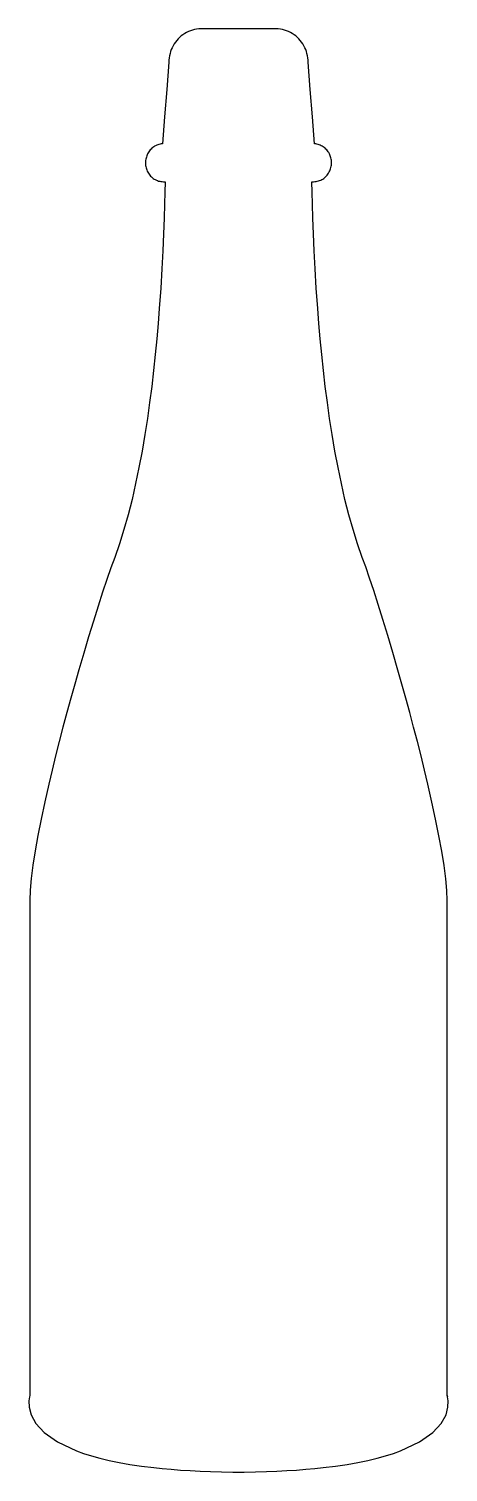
# Model space of a CAD drawing. Extents: x 521 to 896, y 63 to 1354.
import ezdxf

# ---------------------------------------------------------------- set-up
doc = ezdxf.new("R2010")
doc.units = 0
doc.header["$MEASUREMENT"] = 0
doc.layers.add('Poly', color=3, linetype='CONTINUOUS')

msp = doc.modelspace()

# ---------------------------------------------------------------- linework, layer by layer
at = {"layer": 'Poly', "color": 0, "true_color": 0x000000}
msp.add_lwpolyline([(895.3105, 131.5961), (895.3105, 279.0911), (895.3105, 426.5911), (895.3105, 574.0871), (894.985248, 583.183512), (894.041797, 593.678897), (892.528604, 605.431727), (890.494125, 618.300475), (887.986818, 632.143614), (885.055141, 646.819616), (881.747549, 662.186954), (878.1125, 678.1041), (875.107004, 690.703543), (871.956969, 703.481709), (868.684824, 716.373102), (865.313, 729.312225), (861.863926, 742.233582), (858.360031, 755.071678), (854.823746, 767.761016), (851.2775, 780.2361), (846.713158, 795.944159), (842.218203, 811.042631), (837.841115, 825.389838), (833.630375, 838.8441), (829.634463, 851.263737), (825.901859, 862.507069), (822.481045, 872.432416), (819.4205, 880.8981), (815.132021, 893.113707), (811.123797, 905.897522), (807.386393, 919.185032), (803.910375, 932.911725), (800.686311, 947.01309), (797.704766, 961.424616), (794.956307, 976.081789), (792.4315, 990.9201), (790.216254, 1005.226356), (788.188719, 1019.582709), (786.340574, 1033.932664), (784.6635, 1048.219725), (783.149176, 1062.387395), (781.789281, 1076.379178), (780.575496, 1090.138579), (779.4995, 1103.6091), (778.223654, 1121.656235), (777.173734, 1138.893241), (776.327791, 1155.170645), (775.663875, 1170.338975), (775.160037, 1184.248758), (774.794328, 1196.750522), (774.544799, 1207.694793), (774.3895, 1216.9321), (774.8755, 1216.9321), (775.3625, 1216.9321), (775.8485, 1216.9321), (776.964961, 1216.972543), (778.061125, 1217.092147), (779.134414, 1217.288321), (780.18225, 1217.558475), (781.202055, 1217.90002), (782.19125, 1218.310366), (783.147258, 1218.786922), (784.0675, 1219.3271), (784.952023, 1219.930752), (785.795625, 1220.593256), (786.595727, 1221.312057), (787.34975, 1222.0846), (788.055117, 1222.90833), (788.70925, 1223.780694), (789.30957, 1224.699135), (789.8535, 1225.6611), (790.310223, 1226.601289), (790.712969, 1227.575428), (791.059605, 1228.581371), (791.348, 1229.616975), (791.57602, 1230.680094), (791.741531, 1231.768584), (791.842402, 1232.880301), (791.8765, 1234.0131), (791.84402, 1235.088313), (791.747906, 1236.145116), (791.590152, 1237.181504), (791.37275, 1238.195475), (791.097691, 1239.185024), (790.766969, 1240.148147), (790.382574, 1241.08284), (789.9465, 1241.9871), (789.434074, 1242.902883), (788.868844, 1243.780428), (788.253129, 1244.617403), (787.58925, 1245.411475), (786.879527, 1246.160313), (786.126281, 1246.861584), (785.331832, 1247.512957), (784.4985, 1248.1121), (783.633148, 1248.654295), (782.733625, 1249.1401), (781.802227, 1249.567217), (780.84125, 1249.93335), (779.852992, 1250.236202), (778.83975, 1250.473475), (777.80382, 1250.642873), (776.7475, 1250.7421), (774.8045, 1275.0651), (772.8625, 1299.3881), (770.9195, 1323.7111), (770.856693, 1325.698895), (770.670922, 1327.652272), (770.366158, 1329.567094), (769.946375, 1331.439225), (769.415545, 1333.264528), (768.777641, 1335.038866), (768.036635, 1336.758102), (767.1965, 1338.4181), (766.213912, 1340.089528), (765.131422, 1341.686647), (763.953564, 1343.204711), (762.684875, 1344.638975), (761.329889, 1345.984692), (759.893141, 1347.237116), (758.379166, 1348.3915), (756.7925, 1349.4431), (755.159129, 1350.376131), (753.463719, 1351.199663), (751.710699, 1351.9091), (749.9045, 1352.49985), (748.049551, 1352.967319), (746.150281, 1353.306913), (744.211121, 1353.514038), (742.2365, 1353.5841), (719.7975, 1353.5841), (697.3555, 1353.5841), (675.0845, 1353.5841), (673.109592, 1353.514038), (671.170297, 1353.306913), (669.27101, 1352.967319), (667.416125, 1352.49985), (665.610037, 1351.9091), (663.857141, 1351.199663), (662.16183, 1350.376131), (660.5285, 1349.4431), (658.942496, 1348.391498), (657.429031, 1347.2371), (655.992676, 1345.984639), (654.638, 1344.63885), (653.369574, 1343.204467), (652.191969, 1341.686225), (651.109754, 1340.088858), (650.1275, 1338.4171), (649.287408, 1336.757104), (648.546516, 1335.037881), (647.908771, 1333.26358), (647.378125, 1331.43835), (646.958525, 1329.566338), (646.653922, 1327.651694), (646.468264, 1325.698565), (646.4055, 1323.7111), (644.4625, 1299.3881), (642.5195, 1275.0651), (640.5775, 1250.7421), (639.511668, 1250.64212), (638.466719, 1250.470444), (637.444973, 1250.229346), (636.44875, 1249.9211), (635.480371, 1249.547979), (634.542156, 1249.112256), (633.636426, 1248.616205), (632.7655, 1248.0621), (631.932773, 1247.453383), (631.139375, 1246.791241), (630.387602, 1246.077934), (629.67975, 1245.315725), (629.018117, 1244.506875), (628.405, 1243.653647), (627.842695, 1242.758301), (627.3335, 1241.8231), (626.906035, 1240.911319), (626.529406, 1239.968225), (626.205512, 1238.995694), (625.93625, 1237.9956), (625.72352, 1236.969819), (625.569219, 1235.920225), (625.475246, 1234.848694), (625.4435, 1233.7571), (625.478383, 1232.64101), (625.581563, 1231.544256), (625.750836, 1230.469112), (625.984, 1229.41785), (626.278852, 1228.392745), (626.633188, 1227.396069), (627.044805, 1226.430096), (627.5115, 1225.4971), (628.058947, 1224.555172), (628.662328, 1223.654928), (629.319076, 1222.799051), (630.026625, 1221.990225), (630.782408, 1221.231133), (631.583859, 1220.524459), (632.428412, 1219.872887), (633.3135, 1219.2791), (634.228744, 1218.750459), (635.178828, 1218.283787), (636.161279, 1217.881709), (637.173625, 1217.54685), (638.213393, 1217.281834), (639.278109, 1217.089287), (640.365303, 1216.971834), (641.4725, 1216.9321), (641.9585, 1216.9321), (642.4445, 1216.9321), (642.9305, 1216.9321), (642.775574, 1207.694791), (642.526406, 1196.750506), (642.161035, 1184.248705), (641.6575, 1170.33885), (640.99384, 1155.170401), (640.148094, 1138.892819), (639.098301, 1121.655565), (637.8225, 1103.6081), (636.746834, 1090.137866), (635.533297, 1076.3786), (634.17358, 1062.386834), (632.659375, 1048.2191), (630.982373, 1033.931928), (629.134266, 1019.58185), (627.106744, 1005.225397), (624.8915, 990.9191), (622.366359, 976.08112), (619.617625, 961.424194), (616.635828, 947.012846), (613.4115, 932.9116), (609.935172, 919.184979), (606.197375, 905.897506), (602.188641, 893.113705), (597.8995, 880.8981), (594.551641, 871.669245), (590.932563, 861.254194), (587.081641, 849.768471), (583.03825, 837.3276), (578.841766, 824.047104), (574.531562, 810.042506), (570.147016, 795.42933), (565.7275, 780.3231), (562.14076, 767.775825), (558.578078, 755.041459), (555.060514, 742.181821), (551.609125, 729.258725), (548.244971, 716.333989), (544.989109, 703.469428), (541.8626, 690.72686), (538.8865, 678.1681), (535.301549, 662.330276), (532.047641, 647.034631), (529.170068, 632.414034), (526.714125, 618.60135), (524.725104, 605.729448), (523.248297, 593.931194), (522.328998, 583.339455), (522.0125, 574.0871), (522.0125, 426.5911), (522.0125, 279.0911), (522.0125, 131.5961), (521.632963, 130.30301), (521.083516, 126.721319), (521.247904, 121.297393), (523.009875, 114.4776), (527.253174, 106.708307), (534.861547, 98.435881), (546.71874, 90.10669), (563.7085, 82.1671), (570.092076, 79.876504), (577.068609, 77.677584), (584.663682, 75.583266), (592.902875, 73.606475), (601.811771, 71.760137), (611.415953, 70.057178), (621.741002, 68.510524), (632.8125, 67.1331), (640.437287, 66.333489), (648.396609, 65.614772), (656.697533, 64.9805), (665.347125, 64.434225), (674.352451, 63.979496), (683.720578, 63.619866), (693.458572, 63.358883), (703.5735, 63.2001), (703.5735, 63.1661), (703.5735, 63.1331), (703.5735, 63.0991), (703.790223, 63.099327), (704.005469, 63.099975), (704.219355, 63.100998), (704.432, 63.10235), (704.64352, 63.103983), (704.854031, 63.10585), (705.063652, 63.107905), (705.2725, 63.1101), (705.345246, 63.111045), (705.537031, 63.113537), (705.808176, 63.117061), (706.119, 63.1211), (706.429824, 63.125139), (706.700969, 63.128663), (706.892754, 63.131155), (706.9655, 63.1321), (707.175287, 63.135004), (707.385484, 63.137709), (707.596221, 63.140204), (707.807625, 63.142475), (708.019826, 63.144512), (708.232953, 63.146303), (708.447135, 63.147836), (708.6625, 63.1491), (708.877535, 63.147836), (709.091469, 63.146303), (709.304418, 63.144512), (709.5165, 63.142475), (709.727832, 63.140204), (709.938531, 63.137709), (710.148715, 63.135004), (710.3585, 63.1321), (710.431203, 63.131155), (710.622875, 63.128663), (710.893859, 63.125139), (711.2045, 63.1211), (711.515141, 63.117061), (711.786125, 63.113538), (711.977797, 63.111045), (712.0505, 63.1101), (712.259346, 63.107905), (712.468953, 63.10585), (712.679428, 63.103983), (712.890875, 63.10235), (713.1034, 63.100998), (713.317109, 63.099975), (713.532107, 63.099327), (713.7485, 63.0991), (713.7485, 63.1331), (713.7485, 63.1661), (713.7485, 63.2001), (723.863756, 63.358883), (733.601984, 63.619866), (742.970252, 63.979496), (751.975625, 64.434225), (760.62517, 64.9805), (768.925953, 65.614772), (776.885041, 66.333489), (784.5095, 67.1331), (795.581041, 68.510524), (805.906203, 70.057178), (815.510545, 71.760137), (824.419625, 73.606475), (832.659002, 75.583266), (840.254234, 77.677584), (847.230881, 79.876504), (853.6145, 82.1671), (870.604547, 90.106403), (882.461875, 98.435459), (890.070266, 106.707868), (894.3135, 114.477225), (896.075359, 121.297129), (896.239625, 126.721178), (895.690078, 130.302969), (895.3105, 131.5961), (895.690078, 130.302969), (895.3105, 131.5961)], dxfattribs=at)

doc.saveas('drawing.dxf')
